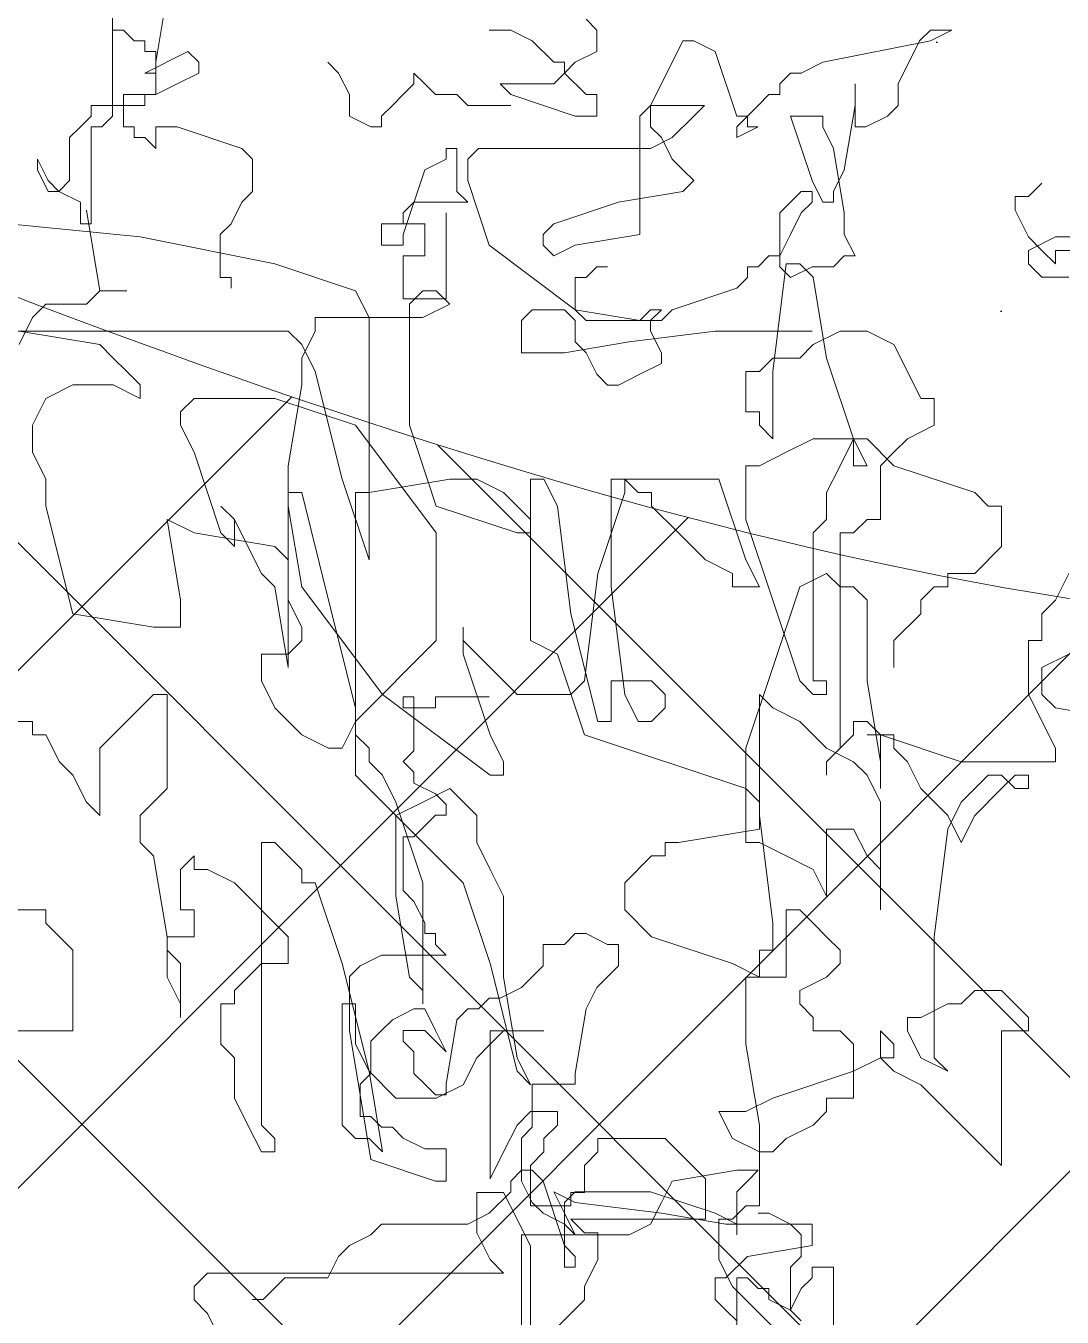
# Model space of a CAD drawing. Extents: x -95 to 325, y -1215 to -918.
# Drawn here: x 32.66 to 38.96, y -1090.25 to -1082.41 of the extents above; entities that cross this region are included whole.
import ezdxf

# ---------------------------------------------------------------- set-up
doc = ezdxf.new("R2010")
doc.units = 0
doc.layers.get('0').update_dxf_attribs({"linetype": 'CONTINUOUS'})
doc.layers.add('福建茶', color=76, linetype='CONTINUOUS')
doc.layers.add('马尼拉草', color=80, linetype='CONTINUOUS')

# ---------------------------------------------------------------- blocks, each defined once
blk = doc.blocks.new('tulia')
at = {"color": 3, "lineweight": 0}
for p, q in [((206.1462, 275.0852), (206.1462, 275.7417)), ((206.1861, 275.0349), (206.1861, 275.6074)), ((205.2313, 275.2257), (205.2313, 275.5597)), ((204.8016, 275.178), (204.8016, 275.512)), ((207.5198, 275.503), (207.5795, 275.3836)), ((204.9448, 275.4166), (204.9926, 275.3689)), ((205.1309, 275.3836), (205.0712, 275.4433)), ((205.2313, 275.4166), (205.279, 275.3689)), ((206.0267, 275.4433), (205.9073, 275.3239)), ((204.9926, 275.3689), (204.9448, 275.2734)), ((204.9926, 275.178), (204.9926, 275.3689)), ((204.9926, 275.3689), (205.0881, 275.3212)), ((205.2504, 275.2643), (205.1309, 275.3836)), ((205.279, 275.3689), (205.3268, 275.3212)), ((207.5795, 275.3836), (207.6392, 275.3239)), ((205.0881, 275.3212), (205.0881, 275.2734)), ((205.3268, 275.3212), (205.3268, 275.2257)), ((205.9073, 275.3239), (205.9073, 275.2643)), ((207.3319, 275.3212), (207.2841, 275.2734)), ((207.3796, 275.3212), (207.3319, 275.3212)), ((207.6392, 275.3239), (207.6392, 275.2643)), ((204.9448, 275.2734), (204.8971, 275.2257)), ((205.0881, 275.2734), (205.1358, 275.2734)), ((205.1358, 275.2734), (205.1835, 275.2257)), ((205.3101, 275.1449), (205.2504, 275.2643)), ((205.9073, 275.2643), (205.8476, 275.1449)), ((207.2841, 275.2734), (207.2364, 275.2257)), ((207.6392, 275.2643), (207.5795, 275.2046)), ((204.8971, 275.178), (204.8016, 275.178)), ((204.8971, 275.2257), (204.8971, 275.178)), ((204.9448, 275.1303), (204.9926, 275.178)), ((205.1835, 275.2257), (205.2313, 275.2257)), ((205.279, 275.2257), (205.1835, 275.1303)), ((205.3268, 275.2257), (205.279, 275.2257)), ((205.9474, 275.1303), (205.9474, 275.178)), ((205.9474, 275.178), (205.9951, 275.178)), ((205.9951, 275.178), (205.9951, 274.8918)), ((207.5795, 275.2046), (206.2656, 275.2046)), ((206.2656, 275.2046), (206.3253, 275.1449)), ((207.0454, 275.2257), (206.9977, 275.1303)), ((207.2364, 275.2257), (207.0454, 275.2257)), ((205.1835, 275.1303), (204.8971, 275.0826)), ((204.9448, 275.0349), (204.9448, 275.1303)), ((205.3101, 274.9659), (205.3101, 275.1449)), ((205.8476, 275.1449), (205.8476, 275.0255)), ((205.9951, 275.0826), (205.9474, 275.1303)), ((206.3253, 275.1449), (206.3851, 275.0255)), ((206.9977, 275.1303), (206.95, 275.0826)), ((204.8971, 275.0826), (204.8971, 274.9872)), ((206.0906, 274.7964), (205.9951, 275.0826)), ((206.2059, 274.9659), (206.1462, 275.0852)), ((206.95, 275.0826), (206.8545, 275.0349)), ((204.9926, 274.9872), (204.9448, 275.0349)), ((205.2313, 274.9872), (205.2313, 275.0349)), ((205.2313, 275.0349), (205.2313, 274.8441)), ((205.6132, 274.9872), (205.7087, 275.0349)), ((205.7087, 275.0349), (205.9474, 275.0349)), ((205.8476, 275.0255), (205.9073, 275.0255)), ((205.9073, 275.0255), (205.967, 274.9659)), ((205.9951, 274.9395), (205.9474, 275.0349)), ((205.9474, 275.0349), (206.1861, 275.0349)), ((205.9474, 275.0349), (205.9951, 274.9872)), ((206.3851, 275.0255), (206.3851, 274.8465)), ((206.8545, 275.0349), (206.8067, 274.9872)), ((204.8971, 274.9872), (205.279, 274.9872)), ((205.0881, 274.9395), (204.9926, 274.9872)), ((205.1906, 274.9062), (205.2504, 274.9659)), ((205.3268, 274.9395), (205.2313, 274.9872)), ((205.2504, 274.9659), (205.3101, 274.9659)), ((205.279, 274.9872), (205.5655, 274.9395)), ((205.967, 274.9659), (205.3698, 274.9659)), ((205.3698, 274.9659), (205.3698, 274.7868)), ((205.5655, 274.8918), (205.6132, 274.9872)), ((205.9951, 274.9872), (206.0906, 274.9395)), ((206.2656, 274.8465), (206.2059, 274.9659)), ((206.4248, 274.9872), (206.3293, 274.9395)), ((206.8067, 274.9872), (206.4248, 274.9872)), ((205.1358, 274.9395), (205.0881, 274.9395)), ((205.1309, 274.5481), (205.1309, 274.9062)), ((205.1309, 274.9062), (205.1906, 274.9062)), ((205.6132, 274.8441), (205.3268, 274.9395)), ((205.5177, 274.7964), (205.5655, 274.8918)), ((205.5655, 274.9395), (205.9474, 274.8918)), ((205.9474, 274.8918), (206.0429, 274.8441)), ((205.9951, 274.8918), (205.9474, 274.8441)), ((205.967, 274.8465), (205.967, 274.9062)), ((205.967, 274.9062), (206.1462, 274.9062)), ((206.0429, 274.8441), (205.9951, 274.9395)), ((206.0906, 274.9395), (206.1384, 274.8918)), ((206.1384, 274.8918), (206.1861, 274.7964)), ((206.1462, 274.9062), (206.1462, 274.7272)), ((206.3293, 274.9395), (206.2338, 274.8441)), ((205.2313, 274.8441), (205.1835, 274.7964)), ((205.9474, 274.8441), (205.6132, 274.8441)), ((205.9073, 274.7272), (205.9073, 274.8465)), ((205.9073, 274.8465), (205.967, 274.8465)), ((206.2338, 274.8441), (206.2338, 274.7964)), ((206.3851, 274.8465), (206.2656, 274.8465)), ((205.1835, 274.7964), (205.1358, 274.7487)), ((205.2313, 274.7487), (205.5177, 274.7964)), ((205.3698, 274.7868), (205.4892, 274.6675)), ((206.1384, 274.7487), (206.0906, 274.7964)), ((206.2338, 274.7964), (206.1861, 274.7487)), ((206.1861, 274.7964), (206.1861, 274.6056)), ((206.2656, 274.6675), (206.3253, 274.7868)), ((206.3253, 274.7868), (206.3253, 274.1901)), ((206.5203, 274.6533), (206.5203, 274.7964)), ((206.5203, 274.7964), (206.568, 274.7964)), ((206.568, 274.7964), (206.8545, 274.701)), ((204.0559, 274.1304), (204.0559, 274.7272)), ((204.0559, 274.7272), (204.4143, 274.3691)), ((205.1358, 274.7487), (205.2313, 274.7487)), ((205.8476, 274.6675), (205.9073, 274.7272)), ((206.1462, 274.7272), (206.0865, 274.6675)), ((206.1861, 274.7487), (206.1384, 274.7487)), ((205.0115, 274.6078), (205.0712, 274.6675)), ((205.0712, 274.6675), (205.1309, 274.6675)), ((205.1309, 274.6675), (205.2504, 274.6078)), ((205.4892, 274.6675), (205.549, 274.6078)), ((205.8476, 274.6078), (205.8476, 274.6675)), ((206.0865, 274.6675), (206.0865, 274.6078)), ((206.2059, 274.5481), (206.2656, 274.6675)), ((206.8628, 274.6078), (206.8031, 274.6675)), ((206.8031, 274.6675), (206.8628, 274.3094)), ((206.8545, 274.701), (206.9022, 274.4148)), ((207.2809, 274.6078), (207.2809, 274.6675)), ((207.2809, 274.6675), (207.3406, 274.6675)), ((207.3406, 274.6675), (207.4003, 274.5481)), ((204.892, 274.5481), (205.0115, 274.6078)), ((205.2504, 274.6078), (205.3101, 274.4885)), ((205.549, 274.6078), (205.8476, 274.6078)), ((206.0865, 274.6078), (206.0267, 274.5481)), ((206.1861, 274.6056), (206.1384, 274.5579)), ((206.6158, 274.6533), (206.5203, 274.6533)), ((206.7113, 274.6056), (206.6158, 274.6533)), ((206.759, 274.5579), (206.7113, 274.6056)), ((206.9226, 274.6078), (206.8628, 274.6078)), ((206.9823, 274.5481), (206.9226, 274.6078)), ((207.3406, 274.5481), (207.2809, 274.6078)), ((204.8323, 274.4885), (204.892, 274.5481)), ((205.1906, 274.1901), (205.1309, 274.5481)), ((206.0267, 274.5481), (206.0267, 274.4885)), ((206.1384, 274.5579), (206.1384, 274.3671)), ((206.1462, 274.4885), (206.2059, 274.5481)), ((206.8067, 274.5579), (206.759, 274.5579)), ((206.8545, 274.5102), (206.8067, 274.5579)), ((206.9823, 274.011), (206.9823, 274.5481)), ((207.3406, 273.2949), (207.3406, 274.5481)), ((207.4003, 274.5481), (207.4601, 274.4288)), ((204.8323, 274.4288), (204.8323, 274.4885)), ((205.1906, 274.4885), (205.0712, 274.4288)), ((205.3101, 274.4885), (205.1906, 274.4885)), ((206.0267, 274.4885), (206.1462, 274.4885)), ((206.9022, 274.5102), (206.8545, 274.5102)), ((206.9022, 274.3671), (206.9022, 274.5102)), ((204.7129, 274.3094), (204.7129, 274.4288)), ((204.7129, 274.4288), (204.8323, 274.4288)), ((205.0712, 274.4288), (204.7129, 274.3094)), ((206.4448, 274.3691), (206.5642, 274.4288)), ((206.5642, 274.4288), (206.7434, 274.4288)), ((206.7434, 274.4288), (206.8628, 274.3094)), ((207.4601, 274.4288), (207.4601, 274.2498)), ((206.5203, 274.3671), (206.5203, 274.4148)), ((206.5203, 274.4148), (206.568, 274.4148)), ((206.568, 274.4148), (206.6158, 274.3671)), ((206.9022, 274.4148), (206.95, 274.1285)), ((204.4143, 274.3691), (204.5337, 274.3094)), ((205.9474, 274.3193), (205.8997, 274.0331)), ((206.1384, 274.3671), (205.9474, 274.3671)), ((205.9474, 274.3671), (205.9474, 274.3193)), ((206.2059, 274.2498), (206.1462, 274.3691)), ((206.1462, 274.3691), (206.2059, 274.3094)), ((206.3851, 274.2498), (206.4448, 274.3691)), ((206.4725, 274.0808), (206.5203, 274.3671)), ((206.6158, 274.3671), (206.6635, 274.3193)), ((206.6635, 274.3193), (206.6635, 274.2239)), ((206.8545, 274.3193), (206.9022, 274.3671)), ((206.8545, 274.1762), (206.8545, 274.3193)), ((204.3545, 274.2498), (204.2948, 274.3094)), ((204.2948, 274.3094), (204.4143, 274.2498)), ((204.5337, 274.3094), (204.5934, 274.2498)), ((204.5934, 274.2498), (204.7129, 274.3094)), ((204.7129, 274.3094), (204.7129, 274.1901)), ((206.2059, 274.3094), (206.3253, 273.832)), ((206.8628, 274.3094), (206.9226, 274.1901)), ((206.8628, 274.3094), (206.9823, 273.832)), ((204.3545, 273.7127), (204.3545, 274.2498)), ((204.4143, 274.2498), (204.474, 274.1304)), ((204.5337, 274.1901), (204.5337, 274.2498)), ((204.5337, 274.2498), (204.5934, 274.2498)), ((204.5934, 274.2498), (204.5934, 274.1304)), ((206.2656, 273.8917), (206.2059, 274.2498)), ((206.3253, 274.1901), (206.3851, 274.2498)), ((206.6158, 274.1285), (206.5203, 274.2239)), ((206.5203, 274.2239), (206.568, 274.1285)), ((206.6635, 274.2239), (206.7113, 274.1762)), ((207.4601, 274.2498), (207.5198, 274.1901)), ((204.5934, 274.1304), (204.5337, 274.1901)), ((204.7129, 274.1901), (204.7726, 274.1304)), ((205.1906, 273.8917), (205.1906, 274.1901)), ((206.3253, 274.1901), (206.2656, 274.1304)), ((206.3253, 274.1304), (206.3253, 274.1901)), ((206.7113, 274.1762), (206.7113, 274.1285)), ((206.8067, 274.1285), (206.8545, 274.1762)), ((206.9226, 274.1901), (206.9226, 274.011)), ((207.5198, 274.1901), (207.5198, 274.011)), ((203.9365, 274.0707), (203.9365, 274.1304)), ((203.9365, 274.1304), (204.0559, 274.1304)), ((204.474, 274.1304), (204.474, 274.0707)), ((204.7726, 274.1304), (204.892, 274.1304)), ((204.892, 274.1304), (204.892, 274.0707)), ((206.2656, 274.1304), (206.0865, 274.1304)), ((206.0865, 274.1304), (206.3253, 274.1304)), ((206.568, 274.1285), (206.6158, 274.0331)), ((206.7113, 274.1285), (206.6158, 274.1285)), ((206.759, 274.0808), (206.8067, 274.1285)), ((206.95, 274.1285), (206.95, 273.89)), ((208.1767, 273.7723), (208.1767, 274.1304)), ((208.1767, 274.1304), (208.535, 274.1304)), ((204.0559, 273.9514), (203.9365, 274.0707)), ((204.4143, 274.0707), (204.2948, 274.011)), ((204.474, 274.0707), (204.4143, 274.0707)), ((204.892, 274.0707), (204.9517, 274.011)), ((205.8997, 274.0331), (205.8519, 273.9377)), ((206.3293, 273.9854), (206.3771, 274.0331)), ((206.3771, 274.0331), (206.4248, 274.0331)), ((206.4248, 274.0331), (206.4725, 274.0808)), ((206.6158, 274.0331), (206.6635, 274.0331)), ((206.6635, 274.0331), (206.759, 274.0808)), ((207.6989, 274.011), (207.6989, 274.0707)), ((207.6989, 274.0707), (207.6989, 273.832)), ((204.2351, 274.011), (204.1754, 273.9514)), ((204.2948, 274.011), (204.2351, 274.011)), ((204.9517, 274.011), (204.9517, 273.9514)), ((206.1861, 273.9377), (206.2816, 273.9854)), ((206.2816, 273.9854), (206.3293, 273.9854)), ((206.624, 273.474), (206.624, 274.011)), ((206.624, 274.011), (206.624, 273.9514)), ((206.9226, 274.011), (206.9823, 274.011)), ((207.5198, 274.011), (207.4601, 274.011)), ((207.4601, 274.011), (207.4601, 273.9514)), ((207.7587, 273.8917), (207.6989, 274.011)), ((204.1754, 273.9514), (204.0559, 273.9514)), ((204.9517, 273.9514), (204.8323, 273.8917)), ((205.8519, 273.9377), (205.7564, 273.8423)), ((206.0906, 273.8423), (206.1861, 273.9377)), ((206.624, 273.9514), (206.6837, 273.8917)), ((207.4601, 273.9514), (207.3406, 273.832)), ((204.8323, 273.8917), (204.7726, 273.832)), ((205.0115, 273.5933), (205.0115, 273.8917)), ((205.0115, 273.8917), (205.1906, 273.8917)), ((205.1309, 273.7723), (205.1309, 273.8917)), ((205.1309, 273.8917), (205.2504, 273.832)), ((206.2656, 273.5336), (206.2656, 273.8917)), ((206.6837, 273.8917), (206.7434, 273.5336)), ((206.95, 273.89), (206.9022, 273.8423)), ((207.7587, 273.7127), (207.7587, 273.8917)), ((204.7726, 273.832), (204.7726, 273.7723)), ((205.2504, 273.832), (205.6087, 273.7127)), ((205.7564, 273.8423), (205.7564, 273.7469)), ((206.0906, 273.7469), (206.0906, 273.8423)), ((206.3253, 273.832), (206.4448, 273.474)), ((206.9022, 273.8423), (206.8067, 273.7946)), ((206.9823, 273.832), (207.1017, 273.474)), ((207.3406, 273.832), (207.2212, 273.832)), ((207.2212, 273.832), (207.2212, 273.7127)), ((207.6989, 273.832), (207.7587, 273.7723)), ((204.7726, 273.7723), (204.8323, 273.7127)), ((205.0712, 273.653), (205.0712, 273.7723)), ((205.0712, 273.7723), (205.1309, 273.7723)), ((205.7564, 273.7469), (205.8042, 273.7469)), ((205.8042, 273.7469), (205.8997, 273.6992)), ((205.9474, 273.6992), (205.9951, 273.7469)), ((205.9951, 273.7469), (206.0906, 273.7469)), ((206.8067, 273.7946), (206.5203, 273.7946)), ((206.5203, 273.7946), (206.568, 273.7469)), ((206.568, 273.7469), (206.568, 273.6992)), ((207.7587, 273.7723), (207.7587, 273.7127)), ((208.2364, 273.7127), (208.1767, 273.7723)), ((204.2948, 273.2352), (204.3545, 273.7127)), ((204.8323, 273.7127), (204.892, 273.653)), ((205.6087, 273.7127), (205.7281, 273.5933)), ((205.8997, 273.6992), (205.9474, 273.6992)), ((206.568, 273.6992), (206.6158, 273.6992)), ((206.6158, 273.6992), (206.6158, 273.6515)), ((207.2212, 273.7127), (207.4601, 273.474)), ((207.6392, 273.5933), (207.6392, 273.7127)), ((207.6392, 273.7127), (207.7587, 273.7127)), ((207.7587, 273.7127), (207.8184, 273.3546)), ((208.2962, 273.653), (208.2364, 273.7127)), ((204.892, 273.653), (204.9517, 273.5933)), ((205.1309, 273.1756), (205.0712, 273.653)), ((206.6158, 273.6515), (206.6635, 273.5561)), ((208.2962, 273.5933), (208.2962, 273.653)), ((204.5934, 273.4143), (204.5934, 273.5933)), ((204.5934, 273.5933), (204.5934, 273.1159)), ((204.9517, 273.5933), (205.0115, 273.5933)), ((205.7281, 273.5933), (205.7281, 273.474)), ((207.6989, 273.5933), (207.6392, 273.5933)), ((207.6989, 273.4143), (207.6989, 273.5933)), ((208.535, 273.5933), (208.2962, 273.5933)), ((204.892, 273.4143), (204.8323, 273.5336)), ((204.8323, 273.5336), (204.8323, 273.2352)), ((206.3253, 273.4143), (206.2656, 273.5336)), ((206.6635, 273.5561), (206.7113, 273.5084)), ((206.7434, 273.5336), (206.7434, 273.1756)), ((205.7281, 273.474), (205.6087, 273.3546)), ((206.4448, 273.474), (206.8031, 273.1159)), ((206.7434, 273.1159), (206.624, 273.474)), ((206.7113, 273.5084), (206.7113, 273.2698)), ((207.1017, 273.474), (207.1615, 273.474)), ((207.1615, 273.474), (207.1615, 273.4143)), ((207.4601, 273.474), (207.5795, 273.4143)), ((204.6531, 273.3546), (204.5934, 273.4143)), ((205.0115, 273.3546), (204.892, 273.4143)), ((206.3851, 273.2949), (206.3253, 273.4143)), ((207.1615, 273.4143), (207.2212, 273.3546)), ((207.5795, 273.4143), (207.6392, 273.4143)), ((207.6392, 273.4143), (207.6392, 273.3546)), ((207.6392, 273.3546), (207.6989, 273.4143)), ((204.7129, 273.2352), (204.6531, 273.3546)), ((205.1309, 273.2949), (205.0115, 273.3546)), ((205.6087, 273.3546), (205.549, 273.3546)), ((205.549, 273.3546), (205.549, 273.2949)), ((207.2212, 273.3546), (207.2809, 273.2949)), ((207.8184, 273.3546), (207.8781, 273.2949)), ((204.2351, 273.2949), (204.1754, 273.1756)), ((204.2948, 273.1756), (204.2351, 273.2949)), ((205.1906, 273.2949), (205.1309, 273.2949)), ((205.4892, 273.2949), (205.1309, 273.2352)), ((205.1906, 272.8772), (205.1906, 273.2949)), ((205.549, 273.2949), (205.4892, 273.2949)), ((206.3851, 273.1756), (206.3851, 273.2949)), ((207.2809, 273.2949), (207.3406, 273.2949)), ((207.8781, 273.2949), (207.8781, 273.1756)), ((204.2351, 273.1159), (204.2948, 273.2352)), ((204.8323, 273.2352), (204.7129, 273.2352)), ((205.1309, 273.2352), (205.1309, 273.1159)), ((206.6635, 273.2698), (206.568, 273.1744)), ((206.7113, 273.2698), (206.6635, 273.2698)), ((204.1754, 273.1756), (204.0559, 273.0562)), ((204.4143, 273.0562), (204.2948, 273.1756)), ((205.1309, 272.6385), (205.1309, 273.1756)), ((206.5045, 273.0562), (206.3851, 273.1756)), ((206.568, 273.1744), (206.5203, 273.1744)), ((206.5203, 273.1744), (206.5203, 273.1267)), ((206.7434, 273.1756), (206.624, 273.1159)), ((207.8781, 273.1756), (207.8184, 273.1159)), ((208.0573, 272.8772), (208.0573, 273.1756)), ((208.0573, 273.1756), (208.117, 273.1159)), ((204.1156, 272.9965), (204.2351, 273.1159)), ((204.5934, 273.1159), (204.6531, 272.9965)), ((205.1309, 273.1159), (205.1906, 273.0562)), ((206.624, 273.1159), (206.5045, 273.0562)), ((206.5203, 273.1267), (206.568, 273.079)), ((206.8031, 272.9965), (206.7434, 273.1159)), ((206.8031, 273.1159), (206.9226, 272.9965)), ((207.8184, 273.1159), (207.7587, 273.0562)), ((208.117, 273.1159), (208.1767, 272.9965)), ((203.9365, 272.9965), (203.9365, 273.0562)), ((203.9365, 273.0562), (203.9962, 273.0562)), ((204.0559, 273.0562), (203.9962, 272.9965)), ((203.9962, 273.0562), (204.0559, 272.9965)), ((204.474, 272.9369), (204.4143, 273.0562)), ((204.5934, 272.8175), (204.5934, 273.0562)), ((204.5934, 273.0562), (204.5934, 272.9369)), ((205.1906, 273.0562), (205.9073, 272.8175)), ((206.568, 273.079), (206.6635, 273.0313)), ((207.7587, 273.0562), (207.7587, 272.6385)), ((203.9962, 272.9965), (203.9365, 272.9965)), ((204.0559, 272.9965), (204.1156, 272.9965)), ((204.6531, 272.9965), (204.7129, 272.9369)), ((204.8323, 272.9369), (204.8323, 272.9965)), ((204.8323, 272.9965), (204.8323, 272.9369)), ((206.2656, 272.9369), (206.2656, 272.9965)), ((206.2656, 272.9965), (206.3253, 272.9965)), ((206.3253, 272.9965), (206.8031, 272.6385)), ((206.6635, 273.0313), (206.6635, 272.9836)), ((206.8628, 272.9369), (206.8031, 272.9965)), ((206.9226, 272.9965), (206.9226, 271.7433)), ((208.1767, 272.9965), (208.2364, 272.9369)), ((206.6635, 272.9836), (206.7113, 272.9359)), ((203.817, 272.8772), (203.817, 272.9369)), ((203.817, 272.9369), (204.2351, 272.9369)), ((204.2351, 272.9369), (204.5934, 272.8175)), ((204.5337, 272.8772), (204.474, 272.9369)), ((204.5934, 272.9369), (204.6531, 272.5788)), ((204.8323, 272.9369), (204.7129, 272.8175)), ((204.7129, 272.9369), (204.8323, 272.8772)), ((204.7726, 272.8772), (204.8323, 272.9369)), ((206.3253, 272.8175), (206.2656, 272.9369)), ((206.7113, 272.9359), (206.6635, 272.8882)), ((206.6635, 272.8882), (206.6635, 272.6497)), ((206.8628, 272.8772), (206.8628, 272.9369)), ((208.2364, 272.9369), (208.2962, 272.8175)), ((203.9365, 272.6385), (203.817, 272.8772)), ((204.5337, 272.8175), (204.5337, 272.8772)), ((204.7726, 271.9224), (204.7726, 272.8772)), ((204.8323, 272.8772), (204.9517, 272.7578)), ((205.0712, 272.5191), (205.1906, 272.8772)), ((206.9226, 272.8175), (206.8628, 272.8772)), ((206.9226, 272.7578), (206.9823, 272.8772)), ((206.9823, 272.8772), (207.042, 272.8772)), ((207.042, 272.8772), (207.1615, 272.8175)), ((207.9976, 272.8175), (208.0573, 272.8772)), ((204.6531, 272.8175), (204.5337, 272.8175)), ((204.5934, 272.8175), (204.6531, 272.8175)), ((204.6531, 272.7578), (204.5934, 272.8175)), ((204.7129, 272.8175), (204.7129, 272.7578)), ((205.9073, 272.8175), (206.0267, 272.4594)), ((206.4448, 272.4594), (206.3253, 272.8175)), ((206.9226, 272.6982), (206.9226, 272.8175)), ((207.1615, 272.8175), (207.2809, 272.6982)), ((207.8781, 272.6982), (207.9976, 272.8175)), ((208.2962, 272.8175), (208.3559, 272.8175)), ((208.3559, 272.8175), (208.3559, 272.7578)), ((203.4587, 272.7578), (203.817, 272.6982)), ((204.7129, 272.7578), (204.6531, 272.7578)), ((204.9517, 272.7578), (205.0712, 272.6982)), ((205.549, 272.6982), (205.6087, 272.7578)), ((205.6087, 272.7578), (205.6684, 272.7578)), ((205.6684, 272.7578), (205.7281, 272.6385)), ((205.8476, 272.7578), (205.7879, 272.7578)), ((205.7879, 272.7578), (205.7879, 272.5788)), ((205.967, 272.2804), (205.8476, 272.7578)), ((206.5642, 272.3998), (206.9226, 272.7578)), ((208.3559, 272.7578), (208.6545, 272.7578)), ((203.817, 272.6982), (203.8768, 272.6385)), ((205.0712, 272.6982), (205.1309, 272.6385)), ((205.549, 272.6385), (205.549, 272.6982)), ((206.7113, 272.6974), (206.568, 272.6974)), ((206.568, 272.6974), (206.568, 272.6497)), ((206.7113, 272.6497), (206.7113, 272.6974)), ((207.042, 272.2207), (206.9226, 272.6982)), ((207.2809, 272.6982), (207.3406, 272.5788)), ((207.8184, 272.6385), (207.8781, 272.6982)), ((203.8768, 272.6385), (203.8768, 272.5191)), ((203.9365, 272.3998), (203.9365, 272.6385)), ((204.8323, 272.5788), (204.8323, 272.6385)), ((204.8323, 272.6385), (204.892, 272.6385)), ((204.892, 272.6385), (204.9517, 272.5788)), ((205.6087, 272.5788), (205.549, 272.6385)), ((205.7281, 272.6385), (205.7879, 272.1611)), ((205.9073, 272.5788), (205.967, 272.6385)), ((205.967, 272.6385), (206.2059, 272.6385)), ((206.2059, 272.6385), (206.4448, 272.3998)), ((206.568, 272.6497), (206.3293, 272.6497)), ((206.6635, 272.6497), (206.7113, 272.6497)), ((206.8031, 272.6385), (207.1615, 272.1611)), ((207.7587, 272.6385), (207.8184, 272.6385)), ((204.6531, 272.5788), (204.6531, 272.2207)), ((204.892, 272.5788), (204.8323, 272.5788)), ((204.892, 271.9224), (204.892, 272.5788)), ((204.9517, 272.5788), (205.1906, 271.8627)), ((205.7879, 272.5788), (205.6087, 272.5788)), ((205.8476, 272.1014), (205.9073, 272.5788)), ((207.3406, 272.5788), (207.3406, 272.4594)), ((203.8768, 272.5191), (203.7573, 272.4594)), ((204.5337, 272.5191), (204.5337, 272.3998)), ((204.9517, 272.1611), (205.0712, 272.5191)), ((207.2212, 271.624), (207.2212, 272.5191)), ((207.2212, 272.5191), (207.2809, 272.1611)), ((206.0267, 272.4594), (206.1462, 272.3998)), ((206.4448, 272.3401), (206.4448, 272.4594)), ((207.2212, 272.4594), (207.1615, 272.3998)), ((207.3406, 272.4594), (207.2212, 272.4594)), ((203.8768, 272.2804), (203.8768, 272.3998)), ((203.8768, 272.3998), (203.9365, 272.3998)), ((204.5337, 272.3998), (204.4143, 272.2804)), ((206.1462, 272.3998), (206.1462, 271.6837)), ((206.4448, 272.3998), (206.4448, 272.3401)), ((206.5642, 271.9224), (206.5642, 272.3998)), ((207.1615, 272.3998), (207.1615, 272.3401)), ((207.1615, 272.3401), (207.2212, 272.2207)), ((207.6989, 272.2207), (207.6989, 272.3401)), ((207.6989, 272.3401), (207.8184, 272.3401)), ((207.8184, 272.3401), (208.1767, 272.2804)), ((203.817, 272.2207), (203.8768, 272.2804)), ((204.4143, 272.2804), (204.4143, 272.2207)), ((206.0267, 271.803), (205.967, 272.2804)), ((208.1767, 272.2804), (208.2962, 271.803)), ((203.7573, 272.1014), (203.817, 272.2207)), ((204.4143, 272.2207), (204.3545, 272.1611)), ((204.6531, 272.2207), (204.7129, 272.1611)), ((207.1615, 271.7433), (207.042, 272.2207)), ((207.2212, 272.2207), (207.2212, 272.0417)), ((207.7587, 271.8627), (207.6989, 272.2207)), ((204.3545, 272.1611), (204.2948, 272.1611)), ((204.2948, 272.1611), (204.2948, 272.1014)), ((204.7129, 272.1611), (204.7726, 272.1611)), ((204.7726, 272.1611), (204.8323, 272.1014)), ((204.8323, 272.1014), (204.9517, 272.1611)), ((205.1906, 272.0417), (205.1309, 272.1611)), ((205.1309, 272.1611), (205.2504, 272.1611)), ((205.2504, 272.1611), (205.2504, 272.1014)), ((205.7879, 272.1611), (205.7879, 271.6837)), ((207.1615, 272.1611), (207.2212, 271.803)), ((207.2809, 272.1611), (207.3406, 272.1014)), ((204.1754, 272.1014), (204.0559, 271.982)), ((204.2948, 272.1014), (204.1754, 272.1014)), ((205.2504, 272.1014), (205.3698, 272.0417)), ((205.7281, 271.7433), (205.8476, 272.1014)), ((207.3406, 272.1014), (207.4003, 271.982)), ((205.3101, 271.6837), (205.1906, 272.0417)), ((205.3698, 272.0417), (205.4892, 271.9224)), ((206.9823, 271.6837), (206.8628, 272.0417)), ((206.8628, 272.0417), (206.8628, 270.9675)), ((207.2212, 272.0417), (207.2809, 271.982)), ((204.0559, 271.982), (204.0559, 271.803)), ((207.2809, 271.982), (207.6392, 271.9224)), ((207.4003, 271.982), (207.4601, 271.8627)), ((207.4601, 271.8627), (207.4601, 271.982)), ((207.4601, 271.982), (207.5198, 271.9224)), ((204.6531, 271.8627), (204.7129, 271.9224)), ((204.7129, 271.9224), (204.7726, 271.9224)), ((204.8323, 271.8627), (204.892, 271.9224)), ((205.4892, 271.9224), (205.6087, 271.803)), ((206.1462, 271.8627), (206.1462, 271.9224)), ((206.1462, 271.9224), (206.2059, 271.9224)), ((206.2059, 271.9224), (206.5642, 271.803)), ((206.9226, 271.4449), (206.5642, 271.9224)), ((207.5198, 271.9224), (207.6392, 271.5643)), ((207.6392, 271.9224), (207.7587, 271.8627)), ((204.5934, 271.624), (204.5934, 271.8627)), ((204.5934, 271.8627), (204.6531, 271.8627)), ((204.8323, 271.7433), (204.8323, 271.8627)), ((205.1906, 271.8627), (205.1906, 271.624)), ((206.2059, 271.803), (206.1462, 271.8627)), ((207.4601, 271.8627), (207.5198, 271.803)), ((207.5198, 271.803), (207.4601, 271.8627)), ((204.0559, 271.803), (204.1156, 271.803)), ((204.1156, 271.803), (204.1754, 271.7433)), ((205.6087, 271.803), (205.6087, 271.7433)), ((206.0865, 271.6837), (206.0267, 271.803)), ((206.2656, 271.7433), (206.2059, 271.803)), ((206.5642, 271.803), (206.6837, 271.4449)), ((207.2212, 271.803), (207.2212, 271.7433)), ((208.2962, 271.803), (208.2962, 271.6837)), ((204.1754, 271.7433), (204.5337, 271.624)), ((204.7726, 271.624), (204.8323, 271.7433)), ((205.6087, 271.7433), (205.6684, 271.7433)), ((205.6684, 271.7433), (205.7281, 271.6837)), ((205.7281, 271.6837), (205.7281, 271.7433)), ((206.3851, 271.6837), (206.2656, 271.7433)), ((206.8628, 271.7433), (206.5045, 271.6837)), ((206.9226, 271.7433), (206.8628, 271.7433)), ((207.2212, 271.7433), (207.1615, 271.7433)), ((205.7879, 271.6837), (205.3101, 271.6837)), ((206.1462, 271.6837), (206.0865, 271.6837)), ((206.5045, 271.6837), (206.3851, 271.6837)), ((207.1017, 271.2062), (206.9823, 271.6837)), ((208.2962, 271.6837), (208.3559, 271.5643)), ((204.5337, 271.624), (204.6531, 271.5046)), ((204.5337, 271.5643), (204.5934, 271.624)), ((204.7129, 271.5046), (204.6531, 271.624)), ((204.6531, 271.624), (204.7129, 271.624)), ((204.7129, 271.5046), (204.7726, 271.624)), ((204.7129, 271.624), (204.7129, 271.5046)), ((205.1309, 271.624), (205.0115, 271.5643)), ((205.1906, 271.624), (205.1309, 271.624)), ((207.1615, 271.2659), (207.2212, 271.624)), ((204.474, 271.5046), (204.5337, 271.5643)), ((205.0115, 271.5643), (204.892, 271.5046)), ((207.6392, 271.5643), (207.6989, 271.4449)), ((208.3559, 271.5643), (208.3559, 271.4449)), ((204.3545, 271.4449), (204.474, 271.5046)), ((204.6531, 271.5046), (204.7129, 271.5046)), ((204.892, 271.5046), (204.7129, 271.5046)), ((204.7129, 271.5046), (204.8323, 271.1466)), ((205.0712, 271.2062), (205.0712, 271.5046)), ((205.0712, 271.5046), (205.1309, 271.4449)), ((204.3545, 271.3256), (204.3545, 271.4449)), ((205.1309, 271.4449), (205.1309, 271.3853)), ((206.6837, 271.4449), (206.6837, 270.9079)), ((207.2809, 271.3256), (206.9226, 271.4449)), ((207.6989, 271.4449), (207.6989, 271.3853)), ((208.3559, 271.4449), (208.2962, 271.3256)), ((205.1309, 271.3853), (205.1906, 271.3853)), ((205.1906, 271.3853), (205.1906, 271.2062)), ((207.6989, 271.3853), (207.6392, 271.3256)), ((204.4143, 271.3256), (204.3545, 271.3256)), ((204.474, 271.2062), (204.4143, 271.3256)), ((207.6392, 271.3256), (207.2809, 271.3256)), ((207.9976, 271.2659), (207.8781, 271.3256)), ((207.8781, 271.3256), (207.8781, 271.2659)), ((208.2962, 271.3256), (208.1767, 271.2659)), ((205.7564, 271.2662), (205.661, 271.2185)), ((205.8042, 271.2662), (205.7564, 271.2662)), ((205.8519, 271.2185), (205.8042, 271.2662)), ((207.1615, 271.1466), (207.1615, 271.2659)), ((207.8781, 271.2659), (207.9378, 271.2062)), ((208.1767, 271.2659), (207.9976, 271.2659)), ((204.5337, 271.0869), (204.474, 271.2062)), ((205.0115, 270.7288), (205.0712, 271.2062)), ((205.1309, 271.2062), (205.0712, 271.1466)), ((205.1906, 271.2062), (205.1309, 271.2062)), ((205.661, 271.2185), (205.5655, 271.1708)), ((205.5655, 271.1708), (205.5655, 271.1231)), ((205.8997, 271.1231), (205.8519, 271.2185)), ((207.1615, 271.0869), (207.1017, 271.2062)), ((207.9378, 271.2062), (207.9976, 271.1466)), ((204.8323, 271.1466), (204.892, 270.7885)), ((204.9517, 271.1466), (204.892, 271.0869)), ((205.0712, 271.1466), (204.9517, 271.1466)), ((205.5655, 271.1231), (205.6132, 271.0277)), ((205.7087, 271.0754), (205.9951, 271.1231)), ((205.9474, 271.0754), (205.8997, 271.1231)), ((205.9951, 271.1231), (206.1861, 271.1231)), ((206.1861, 271.1231), (206.1861, 270.98)), ((207.1017, 271.0272), (207.1615, 271.1466)), ((207.9976, 271.1466), (208.0573, 271.0869)), ((204.6531, 271.0272), (204.5337, 271.0869)), ((204.892, 271.0869), (204.7726, 271.0272)), ((205.3268, 271.0277), (205.7087, 271.0754)), ((205.9474, 270.98), (205.9474, 271.0754)), ((207.2212, 271.0272), (207.1615, 271.0869)), ((208.0573, 271.0869), (208.4156, 271.0272)), ((208.4156, 271.0869), (208.3559, 270.9675)), ((204.7726, 271.0272), (204.6531, 271.0272)), ((204.8971, 271.0277), (205.3268, 271.0277)), ((205.6132, 271.0277), (205.6132, 270.98)), ((207.1017, 270.9675), (207.1017, 271.0272)), ((208.535, 271.0272), (207.2212, 271.0272)), ((205.5177, 270.9323), (205.5655, 270.98)), ((205.5655, 270.98), (205.8997, 270.98)), ((205.6132, 270.98), (205.5655, 270.9323)), ((205.6132, 270.9323), (205.661, 270.98)), ((205.661, 270.98), (205.9474, 270.9323)), ((205.8997, 270.98), (205.9474, 270.9323)), ((205.9951, 270.9323), (205.9474, 270.98)), ((206.1861, 270.98), (206.1384, 270.9323)), ((206.5045, 270.9079), (206.624, 270.9675)), ((206.624, 270.9675), (207.1017, 270.9675)), ((206.8628, 270.9675), (206.9226, 270.8482)), ((208.3559, 270.9675), (208.2962, 270.9079)), ((205.2313, 270.8369), (205.5177, 270.9323)), ((205.5655, 270.9323), (205.6132, 270.9323)), ((205.9474, 270.9323), (206.3293, 270.6461)), ((205.9474, 270.9323), (205.9474, 270.7892)), ((206.1384, 270.9323), (205.9951, 270.9323)), ((206.5642, 270.8482), (206.5045, 270.9079)), ((206.5203, 270.503), (206.5203, 270.8846)), ((206.5203, 270.8846), (206.7113, 270.8846)), ((206.6837, 270.9079), (206.624, 270.8482)), ((206.7113, 270.8846), (206.7113, 270.6938)), ((208.117, 270.9079), (208.0573, 270.8482)), ((208.2962, 270.9079), (208.117, 270.9079)), ((205.1835, 270.7892), (205.2313, 270.8369)), ((206.624, 270.8482), (206.5642, 270.8482)), ((206.9226, 270.8482), (207.2809, 270.7288)), ((207.4751, 270.8369), (207.4751, 270.7892)), ((208.0573, 270.8482), (207.9378, 270.8482)), ((207.9378, 270.8482), (208.0573, 270.8482)), ((208.0573, 270.8482), (208.117, 270.4901)), ((203.7573, 270.7885), (203.8768, 270.7885)), ((203.8768, 270.7885), (203.9365, 270.7288)), ((204.892, 270.7885), (204.9517, 270.7288)), ((204.8971, 270.7415), (204.9926, 270.7892)), ((204.9926, 270.7892), (205.0403, 270.7415)), ((205.1835, 270.7415), (205.1835, 270.7892)), ((205.8997, 270.7892), (205.8519, 270.7415)), ((205.9474, 270.7892), (205.8997, 270.7892)), ((207.4751, 270.7892), (207.5228, 270.7892)), ((207.5228, 270.7892), (207.5228, 270.5984)), ((203.817, 270.6691), (203.817, 270.7288)), ((203.817, 270.7288), (203.8768, 270.6691)), ((203.9365, 270.7288), (203.9365, 270.6691)), ((204.7539, 270.6938), (204.8016, 270.7415)), ((204.8016, 270.7415), (204.8971, 270.7415)), ((204.9517, 270.7288), (205.0115, 270.7288)), ((205.0403, 270.7415), (205.0403, 270.503)), ((205.0881, 270.6938), (205.1358, 270.7415)), ((205.1358, 270.7415), (205.1835, 270.7415)), ((205.8519, 270.7415), (205.8042, 270.7415)), ((207.2809, 270.7288), (207.8781, 270.6095)), ((203.6976, 270.6691), (203.817, 270.6691)), ((203.9365, 270.6691), (203.817, 270.6095)), ((203.8768, 270.6691), (203.9365, 270.6095)), ((204.7539, 270.5984), (204.7061, 270.6938)), ((204.7061, 270.6938), (204.7539, 270.6938)), ((204.9926, 270.5984), (205.0403, 270.6938)), ((205.0403, 270.6938), (205.0881, 270.6938)), ((205.9474, 270.6461), (206.0429, 270.6938)), ((206.0429, 270.6938), (206.0906, 270.6461)), ((206.7113, 270.6938), (206.6158, 270.6938)), ((206.6158, 270.6938), (206.6158, 270.5507)), ((203.817, 270.6095), (203.6379, 270.6095)), ((203.9365, 270.6095), (203.9962, 270.4901)), ((204.7539, 270.503), (204.7539, 270.5984)), ((204.9448, 270.503), (204.9926, 270.5984)), ((205.661, 270.5984), (205.9474, 270.6461)), ((205.661, 270.0736), (205.661, 270.5984)), ((206.0906, 270.5984), (206.0429, 270.5507)), ((206.0906, 270.6461), (206.0906, 270.5984)), ((206.3293, 270.6461), (206.4248, 270.3598)), ((206.6158, 270.3121), (206.7113, 270.5984)), ((206.7113, 270.5984), (206.7113, 270.6461)), ((206.7113, 270.6461), (206.8067, 270.6461)), ((206.8067, 270.6461), (206.8067, 270.5507)), ((207.5228, 270.5984), (207.4751, 270.5507)), ((207.8781, 270.6095), (208.4753, 270.5498)), ((206.0429, 270.5507), (205.7564, 270.4553)), ((206.6158, 270.5507), (206.7113, 270.5507)), ((206.7113, 270.5507), (206.7113, 270.503)), ((206.8067, 270.5507), (206.7113, 270.5507)), ((206.7113, 270.5507), (206.7113, 270.503)), ((207.4751, 270.5507), (207.4274, 270.4553)), ((208.0957, 270.5507), (208.0957, 270.1213)), ((208.1435, 270.5507), (208.0957, 270.5507)), ((208.1435, 270.4553), (208.1435, 270.5507)), ((203.9962, 270.4901), (203.9962, 270.4304)), ((204.8016, 270.2167), (204.7539, 270.503)), ((204.8971, 270.4553), (204.9448, 270.503)), ((205.0403, 270.503), (204.9448, 270.4076)), ((206.7113, 270.503), (206.6635, 270.4553)), ((206.7113, 270.503), (206.6635, 270.4553)), ((203.9365, 270.4304), (203.8768, 270.3708)), ((203.9962, 270.4304), (203.9365, 270.4304)), ((204.8016, 270.4076), (204.8016, 270.4553)), ((204.8016, 270.4553), (204.8494, 270.4553)), ((204.8494, 270.4553), (204.8971, 270.3598)), ((204.8971, 270.4076), (204.8971, 270.4553)), ((205.7564, 270.4553), (205.47, 270.4076)), ((206.6635, 270.4553), (206.4248, 270.4553)), ((206.4248, 270.4553), (206.4725, 270.4076)), ((206.6635, 270.4553), (206.568, 270.4553)), ((207.4274, 270.4553), (207.3796, 270.4076)), ((208.239, 270.4076), (208.1435, 270.4553)), ((204.7539, 270.3121), (204.8016, 270.4076)), ((204.9448, 270.4076), (204.8971, 270.4076)), ((205.47, 270.4076), (205.4222, 270.3598)), ((206.4725, 270.4076), (206.4725, 270.2167)), ((207.3796, 270.4076), (207.3796, 270.2644)), ((208.1912, 270.3598), (208.239, 270.4076)), ((208.239, 270.4076), (208.2867, 270.4076)), ((208.2867, 270.3598), (208.239, 270.4076)), ((208.2867, 270.4076), (208.3344, 270.3121)), ((204.7061, 270.0259), (204.7539, 270.3121)), ((204.8971, 270.3598), (204.9926, 270.0736)), ((205.4222, 270.3598), (205.47, 270.3121)), ((205.47, 270.3121), (205.5177, 270.2644)), ((206.4248, 270.3598), (206.4248, 270.2644)), ((206.5203, 270.2644), (206.6158, 270.3121)), ((208.1912, 270.169), (208.1912, 270.3598)), ((208.3344, 270.2644), (208.2867, 270.3598)), ((208.3344, 270.3121), (208.3344, 270.2644)), ((205.5177, 270.2644), (205.5655, 270.169)), ((206.4248, 270.2644), (206.3771, 270.2167)), ((206.5203, 270.2167), (206.5203, 270.2644)), ((207.3796, 270.2644), (207.4274, 270.2167)), ((204.8494, 270.1213), (204.8016, 270.2167)), ((205.6132, 270.2167), (205.5177, 270.169)), ((206.3771, 270.2167), (205.6132, 270.2167)), ((206.4725, 270.2167), (206.5203, 270.2167)), ((207.4274, 270.2167), (207.7138, 270.1213)), ((207.8093, 270.1213), (207.8093, 270.2167)), ((207.8093, 270.2167), (207.857, 270.169)), ((205.1358, 270.1213), (205.2313, 270.169)), ((205.2313, 270.169), (205.2313, 270.1213)), ((205.5177, 270.169), (205.4222, 270.0736)), ((205.5655, 270.169), (205.6132, 270.1213)), ((207.857, 270.169), (207.9048, 270.169)), ((207.9048, 270.169), (207.9048, 270.1213)), ((208.1435, 270.1213), (208.1912, 270.169)), ((204.5629, 270.0736), (204.6584, 270.1213)), ((204.6584, 270.1213), (204.7061, 270.1213)), ((204.7061, 270.1213), (204.7061, 269.9305)), ((204.8494, 270.0736), (204.8494, 270.1213)), ((205.1835, 270.1213), (205.1358, 270.1213)), ((205.2313, 270.1213), (205.1358, 270.0259)), ((205.1835, 270.0736), (205.1835, 270.1213)), ((205.6132, 270.1213), (205.6132, 270.0259)), ((206.8545, 270.1213), (206.8067, 270.1213)), ((206.8067, 270.1213), (206.8067, 270.0736)), ((206.95, 270.0736), (206.8545, 270.1213)), ((207.7138, 270.1213), (207.8093, 270.1213)), ((207.9048, 270.1213), (207.9525, 270.1213)), ((207.9525, 270.1213), (207.9525, 269.9782)), ((208.048, 270.1213), (208.0003, 270.0736)), ((208.0957, 270.1213), (208.048, 270.1213)), ((208.0957, 270.0736), (208.1435, 270.1213)), ((204.5152, 270.0259), (204.5629, 270.0736)), ((204.5152, 269.9305), (204.5152, 270.0259)), ((204.7061, 269.9305), (204.7061, 270.0259)), ((204.9926, 270.0736), (204.8494, 270.0736)), ((205.1358, 270.0259), (205.0881, 269.9782)), ((205.2313, 270.0736), (205.1835, 270.0736)), ((205.3268, 269.7874), (205.2313, 270.0736)), ((205.4222, 270.0736), (205.3745, 270.0259)), ((205.3745, 270.0259), (205.6132, 270.0259)), ((205.6132, 270.0259), (205.5655, 269.9305)), ((205.6132, 270.0259), (205.661, 270.0736)), ((205.8519, 270.0736), (205.9474, 270.0736)), ((205.8519, 269.9782), (205.8519, 270.0736)), ((205.9474, 270.0736), (206.2338, 269.9782)), ((206.4248, 270.0259), (206.2338, 270.0259)), ((206.4725, 269.9782), (206.4248, 270.0259)), ((206.759, 270.0259), (206.7113, 269.9782)), ((206.8067, 270.0736), (206.759, 270.0259)), ((206.95, 269.9782), (206.95, 270.0736)), ((207.857, 269.9782), (207.857, 270.0259)), ((207.857, 270.0259), (208.0957, 270.0259)), ((208.0003, 270.0736), (208.0003, 269.6443)), ((208.0957, 270.0259), (208.0957, 270.0736)), ((205.0881, 269.9782), (205.0403, 269.9782)), ((205.0403, 269.9782), (205.0403, 269.9305)), ((205.8997, 269.9782), (205.8519, 269.9782)), ((205.9951, 269.8828), (205.8997, 269.9782)), ((206.2338, 269.9782), (206.2816, 269.9305)), ((206.568, 269.9782), (206.4725, 269.9782)), ((206.6158, 269.9305), (206.568, 269.9782)), ((206.7113, 269.9782), (206.6635, 269.9305)), ((206.9977, 269.8828), (206.95, 269.9782)), ((207.7138, 269.9305), (207.8093, 269.9782)), ((207.9525, 269.9782), (207.8093, 269.9782)), ((207.8093, 269.9782), (207.8093, 269.7874)), ((207.8093, 269.9782), (207.857, 269.9782)), ((204.4197, 269.7397), (204.5152, 269.9305)), ((205.0403, 269.9305), (204.9926, 269.8828)), ((205.5655, 269.9305), (205.47, 269.7397)), ((206.0429, 269.9305), (205.9951, 269.8828)), ((206.2816, 269.9305), (206.0429, 269.9305)), ((206.6635, 269.8828), (206.6158, 269.9305)), ((206.6635, 269.9305), (206.6635, 269.8828)), ((207.6183, 269.8828), (207.7138, 269.9305)), ((204.9448, 269.8828), (204.8494, 269.8351)), ((204.9926, 269.8828), (204.9448, 269.8828)), ((205.9951, 269.8828), (205.9474, 269.8351)), ((205.9951, 269.8351), (205.9951, 269.8828)), ((207.0454, 269.8351), (206.9977, 269.8828)), ((207.6183, 269.8351), (207.6183, 269.8828)), ((207.857, 269.8828), (207.6661, 269.7874)), ((207.8093, 269.8351), (207.8093, 269.8828)), ((207.8093, 269.8828), (207.857, 269.8828)), ((204.8494, 269.8351), (204.372, 269.7397)), ((205.9474, 269.8351), (205.8519, 269.7874)), ((206.0429, 269.8351), (205.9951, 269.8351)), ((206.1384, 269.7397), (206.0429, 269.8351)), ((207.6661, 269.7874), (207.6183, 269.8351)), ((207.7615, 269.5489), (207.8093, 269.8351)), ((204.372, 269.7397), (204.2765, 269.692)), ((204.372, 269.692), (204.4197, 269.7397)), ((205.4222, 269.7397), (205.3268, 269.7874)), ((205.47, 269.7397), (205.4222, 269.7397)), ((205.8519, 269.7874), (205.8519, 269.692)), ((206.2338, 269.692), (206.1384, 269.7397)), ((207.8093, 269.7874), (207.857, 269.7874)), ((207.857, 269.7874), (207.857, 269.7397)), ((207.857, 269.7397), (207.9048, 269.7397)), ((207.9048, 269.7397), (207.9525, 269.692)), ((208.0003, 269.692), (208.0003, 269.7397)), ((208.0003, 269.7397), (208.0003, 269.5966)), ((204.2765, 269.692), (204.372, 269.692)), ((205.8519, 269.692), (205.8997, 269.6443)), ((206.3293, 269.692), (206.2338, 269.692)), ((207.9525, 269.692), (208.0003, 269.692))]:
    blk.add_line(p, q, dxfattribs=at)
blk = doc.blocks.new('tuli')
at = {"color": 3}
blk.add_blockref('tulia', (-25.9976, 9.2058), dxfattribs=at)

msp = doc.modelspace()

# ---------------------------------------------------------------- hatches: boundary and pattern name
at = {"layer": '福建茶', "lineweight": 9}
h = msp.add_hatch(dxfattribs=at)
h.set_pattern_fill('NET', color=256, scale=0.7, angle=45, style=0)
edge = h.paths.add_edge_path()
edge.add_line((17.2587, -1079.2499), (9.2764, -1097.2921))
edge.add_line((9.2764, -1097.2921), (80.8174, -1097.2921))
edge.add_line((80.8174, -1097.2921), (75.0215, -1080.9958))
edge.add_spline(control_points=[(75.0215, -1080.9958), (72.2588, -1079.9886), (61.1613, -1076.9656), (41.9041, -1092.7952), (25.4258, -1079.5983), (17.2587, -1079.2499)], knot_values=[77.523286, 77.523286, 77.523286, 77.523286, 86.117672, 112.04479, 137.42757, 137.42757, 137.42757, 137.42757], degree=3, periodic=0)
at = {"layer": '马尼拉草'}
h = msp.add_hatch(dxfattribs=at)
h.set_pattern_fill('AR-SAND', color=256, scale=0.1, style=0)
edge = h.paths.add_edge_path()
edge.add_line((129.1798, -1062.289), (129.1798, -1082.4912))
edge.add_spline(control_points=[(129.1798, -1082.4912), (125.0333, -1080.8128), (112.5299, -1075.9371), (91.7374, -1092.9364), (66.7332, -1072.3854), (41.7291, -1092.9391), (16.7497, -1072.5035), (-7.7416, -1091.997), (-23.6436, -1081.1645), (-31.4869, -1079.539)], knot_values=[26.944979, 26.944979, 26.944979, 26.944979, 39.835418, 65.762535, 91.689652, 117.61677, 143.543887, 169.471017, 193.577857, 193.577857, 193.577857, 193.577857], degree=3, periodic=0)
edge.add_line((-31.4869, -1079.539), (-31.4869, -1059.3369))
edge.add_spline(control_points=[(-31.4869, -1059.3369), (-23.6436, -1060.9624), (-7.7416, -1071.7949), (16.7497, -1052.3013), (41.7291, -1072.7369), (66.7332, -1052.1833), (91.7374, -1072.7343), (112.5299, -1055.735), (125.0333, -1060.6107), (129.1798, -1062.289)], knot_values=[26.944979, 26.944979, 26.944979, 26.944979, 51.051819, 76.978949, 102.906066, 128.833183, 154.760301, 180.687418, 193.577857, 193.577857, 193.577857, 193.577857], degree=3, periodic=0)

# ---------------------------------------------------------------- linework, layer by layer
at = {"layer": '福建茶', "lineweight": 9}
msp.add_open_spline([(-31.4869, -1079.539), (-23.6436, -1081.1645), (-7.7416, -1091.997), (16.7497, -1072.5035), (41.7291, -1092.9391), (66.7332, -1072.3854), (91.7374, -1092.9364), (112.5299, -1075.9371), (125.0333, -1080.8128), (129.1798, -1082.4912)], degree=3, knots=[26.944979, 26.944979, 26.944979, 26.944979, 51.051819, 76.978949, 102.906066, 128.833183, 154.760301, 180.687418, 193.577857, 193.577857, 193.577857, 193.577857], dxfattribs=at)

# ---------------------------------------------------------------- block references
at = {"color": 1, "lineweight": 0, "xscale": 1.369095795671456, "yscale": 1.369095796253532, "zscale": 1.369095795696208, "rotation": 180}
msp.add_blockref('tuli', (282.3699, -700.5974), dxfattribs=at)

doc.saveas('drawing.dxf')
